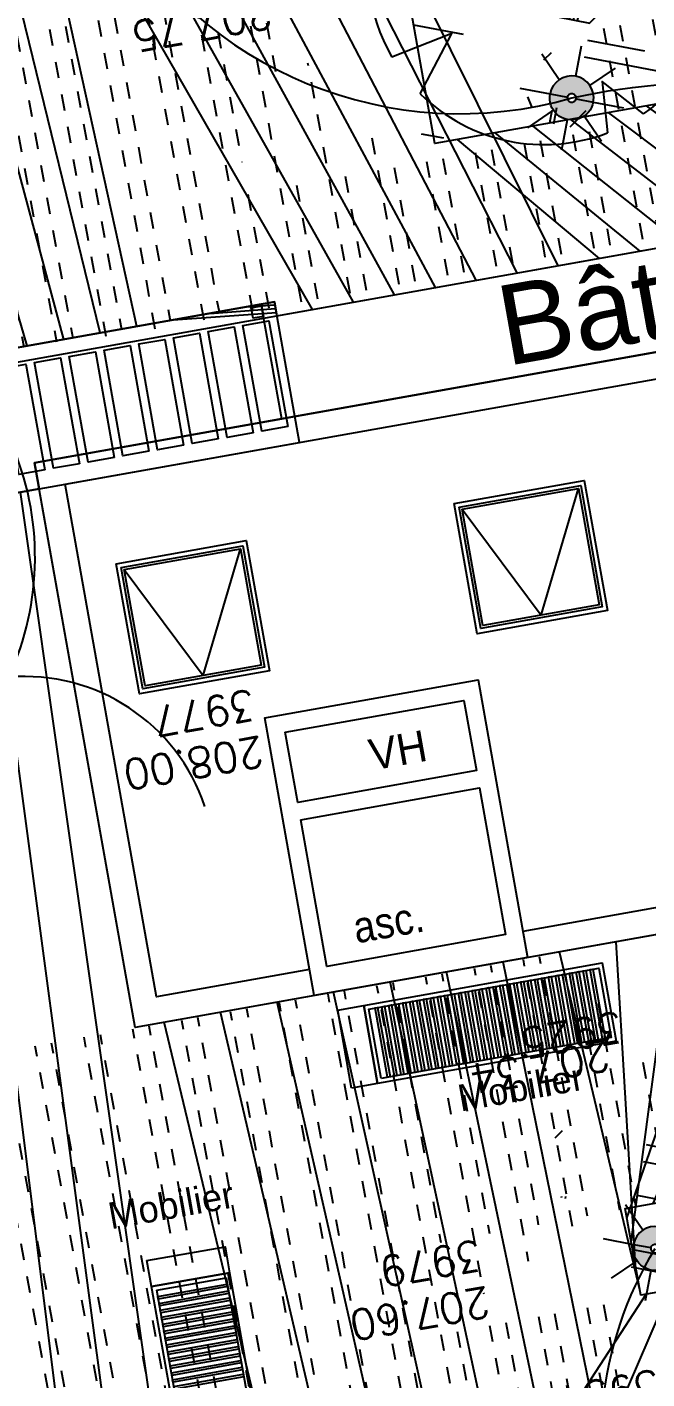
# Model space of a CAD drawing. Extents: x -2313930 to 3286427, y -3858277 to 2572692.
# Drawn here: x 431493 to 438528, y -306258 to -290912 of the extents above; entities that cross this region are included whole.
import ezdxf
from ezdxf.enums import TextEntityAlignment as Align
from ezdxf.lldxf.tags import DXFTag

# ---------------------------------------------------------------- set-up
doc = ezdxf.new("R2010")
doc.units = 0
doc.layers.add('_GAZELEC-RESERVATION 2', color=132, linetype='Continuous', lineweight=18)
doc.layers.add('Fond topo - P', color=252, linetype='Continuous', lineweight=50)
for name, color, linetype, plot in [('Fond topo - N', 252, 'Continuous', False), ('Fond topo - NCACHE', 252, 'Continuous', False), ('Fond topo - ZCACHE', 252, 'Continuous', False)]:
    doc.layers.add(name, color=color, linetype=linetype, plot=plot)
for name, color, linetype in [('Fond topo - Z_500', 252, 'Continuous'), ('prlm-VRD', 2, 'Continuous'), ('SA - arbre', 252, 'Continuous'), ('SA - bât A-B', 252, 'Continuous'), ('SA - couvre sol', 252, 'Continuous'), ('SA - ECL-réso', 252, 'Eclairage public'), ('SA - platelage bois', 252, 'Continuous')]:
    doc.layers.add(name, color=color, linetype=linetype)
doc.styles.add('Arial', font='arial.ttf')
doc.styles.add('Lignes', font='arial.ttf', dxfattribs={"height": 0.35})
doc.styles.add('SIMPLEX', font='simplex_.ttf', dxfattribs={"height": 1.25})
tags = doc.linetypes.add('Eclairage public', pattern='A,5,-0.25,["ECL",Lignes,S=1,R=0,X=0,Y=-0.18],-1.25', length=6.5).pattern_tags.tags
tags[15:16] = [DXFTag(74, 4), DXFTag(75, 0), DXFTag(340, '0'), DXFTag(46, 0.0), DXFTag(50, 0.0), DXFTag(44, 0.0), DXFTag(45, 0.0)]
tags[4:5] = [DXFTag(74, 4), DXFTag(75, 0), DXFTag(340, '0'), DXFTag(46, 0.0), DXFTag(50, 0.0), DXFTag(44, 0.0), DXFTag(45, 0.0)]
tags = doc.linetypes.add('Style de ligne -27', pattern=[0.0656167957931757, 0.0218722652643919, -0.0437445305287838]).pattern_tags.tags
tags[6:7] = [DXFTag(74, 4), DXFTag(75, 0), DXFTag(340, '0'), DXFTag(46, 0.0), DXFTag(50, 0.0), DXFTag(44, 0.0), DXFTag(45, 0.0)]
tags[4:5] = [DXFTag(74, 4), DXFTag(75, 0), DXFTag(340, '0'), DXFTag(46, 0.0), DXFTag(50, 0.0), DXFTag(44, 0.0), DXFTag(45, 0.0)]
pattern_1 = [(280.4264001144857, (-277130161.1279894, -473864756.7787022), (55.32121061969438, 10.17969329456503), []), (280.4264001144857, (-277130142.6875859, -473864753.3854711), (55.32121061969438, 10.17969329456503), [18.75, -18.75]), (280.4264001144857, (-277130124.2471823, -473864749.99224), (55.32121061969438, 10.17969329456503), [18.75, -18.75])]
pattern_2 = [(349.2763985886067, (-277130161.1279894, -473864756.7787022), (22.32856350872324, 117.9043497231417), [37.5000005625, -202.5000030375]), (79.27639858860677, (-277130147.3110734, -473864759.3953308), (-235.8086994462835, 44.65712701744649), [15.000000225, -105.000001575]), (79.27639858860677, (-277130138.0997961, -473864761.1397498), (-235.8086994462835, 44.65712701744649), [15.000000225, -105.000001575]), (79.27639858860677, (-277130142.7054347, -473864760.2675403), (-235.8086994462835, 44.65712701744649), [18.75000028125, -101.25000151875]), (112.9664661186067, (-277130151.916716, -473864758.5231205), (-191.1515722884832, 280.4658259369293), [12.00000018, -420.7461593111922]), (45.58633105860677, (-277130133.4941673, -473864762.0119574), (22.32856353476547, 117.9043498154048), [12.00000018, -420.7461593111923]), (45.58633105860677, (-277130124.2828801, -473864763.7563783), (22.32856353476547, 117.9043498154048), [26.00000039, -406.6661590999923]), (112.9664661186067, (-277130161.1279894, -473864756.7787022), (-191.1515722884832, 280.4658259369293), [26.00000039, -406.6661590999922]), (349.2763985886067, (-277130073.3609553, -473864750.4999832), (22.32856350872324, 117.9043497231417), [44.42455106636825, -195.5754525336318]), (349.2763985886067, (-277130085.1249766, -473864728.4255323), (22.32856350872324, 117.9043497231417), [82.81008944215131, -56.09585564143782, 43.07431864611476, -58.01973967029608]), (349.2763985886067, (-277130096.7337571, -473864706.3804808), (22.32856350872324, 117.9043497231417), [119.4799495921992, -46.28746189431191, 29.47870124218051, -44.75389087130835]), (349.2763985886067, (-277130108.4191755, -473864684.3209158), (22.32856350872324, 117.9043497231417), [100.4611429069171, -139.5388606930829]), (349.2763985886067, (-277130104.5097786, -473864665.2146754), (22.32856350872324, 117.9043497231417), [65.56973938354608, -174.4302642164539])]

# ---------------------------------------------------------------- blocks, each defined once
blk = doc.blocks.new('Candélabre', base_point=(-13.42592592600001, -9.391534390999993))
for points in [[(-13.67592592600001, -9.391534390999993, -1), (-13.17592592600001, -9.391534390999993), (-13.37592592600001, -9.391534390999993, 1), (-13.475925926, -9.391534390999993)], [(-13.67592592600001, -9.391534390999993, -1), (-13.17592592600001, -9.391534390999993), (-13.37592592600001, -9.391534390999993, 1), (-13.475925926, -9.391534390999993)], [(-13.67592592600001, -9.391534390999993), (-13.475925926, -9.391534390999993, 1), (-13.37592592600001, -9.391534390999993), (-13.17592592600001, -9.391534390999993, -1)], [(-13.67592592600001, -9.391534390999993), (-13.475925926, -9.391534390999993, 1), (-13.37592592600001, -9.391534390999993), (-13.17592592600001, -9.391534390999993, -1)]]:
    blk.add_hatch(color=250).paths.add_polyline_path(points)
at = {"linetype": 'Continuous', "flags": 128}
for points in [[(-13.42592592600001, -9.141534390999993), (-13.42592592600001, -8.791534391999988)], [(-13.60270262100001, -9.214757695999992), (-13.850189994, -8.967270322999994)], [(-13.24914923200001, -9.214757696999996), (-13.001661857, -8.96727032199999)], [(-14.02592592600001, -9.391534390999993), (-13.67592592600001, -9.391534390999993)], [(-13.17592592600001, -9.391534390999993), (-12.825925927, -9.391534390999993)], [(-13.85018999600001, -9.815798461), (-13.60270262200001, -9.568311086999998)], [(-13.42592592600001, -9.991534390999988), (-13.42592592600001, -9.641534390999993)], [(-13.00166185800001, -9.815798458999993), (-13.249149231, -9.568311085999994)]]:
    blk.add_lwpolyline(points, dxfattribs=at)
for points in [[(-13.67592592600001, -9.391534390999993), (-13.475925926, -9.391534390999993, -1), (-13.37592592600001, -9.391534390999993), (-13.17592592600001, -9.391534390999993, 1)], [(-13.67592592600001, -9.391534390999993), (-13.475925926, -9.391534390999993, 1), (-13.37592592600001, -9.391534390999993), (-13.17592592600001, -9.391534390999993, -1)]]:
    blk.add_lwpolyline(points, format="xyb", close=True, dxfattribs=at)
blk = doc.blocks.new('PTOPO')
at = {"layer": 'Fond topo - NCACHE', "style": 'SIMPLEX'}
blk.add_attdef('MAT', text='', height=0.34, dxfattribs=at).set_placement((0.09999999986030161, -0.09999999962747097), align=Align.TOP_LEFT)
at = {"layer": 'Fond topo - ZCACHE', "style": 'SIMPLEX'}
blk.add_attdef('ALT', (0.09999999986030161, 0.09999999962747097), '', height=0.34, dxfattribs=at)
blk = doc.blocks.new('A$C1F970F0F')
at = {"layer": 'SA - couvre sol'}
h = blk.add_hatch(dxfattribs=at)
h.set_pattern_fill('PELOUSE6', color=256, scale=20.0000003, angle=-10.72360141139323, style=0, pattern_type=2)
h.set_pattern_definition(pattern_2)
h.paths.add_polyline_path([(-3402.623808803382, 4002.738312271429), (-3437.712507589949, 4199.636212808002), (-3240.81464163304, 4234.725105514619), (-3223.270195233028, 4136.276172657652), (-2523.393668735908, 4261.000187694139), (-2562.872126556909, 4482.529666060197), (-2956.667858459632, 4412.351880455288), (-2991.756751253422, 4609.249746452402), (-2794.85888531939, 4644.338639163351), (-2873.107116345795, 5083.420880229077), (-2676.209250280051, 5118.509773009871), (-2716.733466870143, 5345.90742274797), (-3626.306558289891, 5183.813676629252), (-3573.673219096088, 4888.466877775171), (-3886.433009378015, 4832.73039375921), (-3939.06634855449, 5128.077192704795), (-4875.622878340046, 4961.174765867798), (-4861.415331338533, 4881.450515412981), (-4762.966398399941, 4898.994961868626), (-4736.649728846019, 4751.321562402331), (-4835.098661767282, 4733.777116038193), (-4821.063104642834, 4655.017969675949), (-4544.422242371515, 4704.317750093585), (-4520.912684171495, 4572.396179924211), (-4896.002479472914, 4505.551953068259), (-5000.388478969709, 5091.303708193815), (-2644.601016008993, 5511.124216758372), (-2407.400474873673, 4180.096742493728)])
h = blk.add_hatch(dxfattribs=at)
h.set_pattern_fill('PELOUSE6', color=256, scale=20.0000003, angle=-10.72360141139323, style=0, pattern_type=2)
h.set_pattern_definition(pattern_2)
h.paths.add_polyline_path([(-3298.165509577112, 2675.607043131192), (-3333.056756284105, 2871.395554203723), (-3431.982729456081, 2853.766095122478), (-3467.0716222672, 3050.663961028087), (-3368.145649112554, 3068.293420017826), (-3403.234541883467, 3265.191286010609), (-3797.030273717561, 3195.013500392702), (-3814.574720123121, 3293.462433345506), (-3519.227921227619, 3346.095772507767), (-3554.31681402141, 3542.993638504882), (-3652.765747051507, 3525.449192066567), (-3670.310193457068, 3623.898125019371), (-3473.412327505706, 3658.987017821825), (-3526.045666699509, 3954.333816675906), (-3427.59673366941, 3971.878263114222), (-3199.716966173931, 2693.153391904228)])
at = {"layer": 'SA - platelage bois'}
h = blk.add_hatch(dxfattribs=at)
h.set_pattern_fill('PASSERELLE', color=256, scale=150, angle=-79.57359988551433, style=0, pattern_type=2)
h.set_pattern_definition(pattern_1)
h.paths.add_polyline_path([(-4875.622878340046, 4961.174765867798), (-4861.415331338533, 4881.450515412981), (-4762.966398399941, 4898.994961868626), (-4736.649728846019, 4751.321562402331), (-4835.098661767282, 4733.777116038193), (-4821.063104642834, 4655.017969675949), (-4544.422242371515, 4704.317750093585), (-4520.912684171495, 4572.396179924211), (-4068.335335630077, 4653.049355077584), (-4065.528224184668, 4637.297525763334), (-2881.979355956483, 4848.216111185977), (-2922.331582675059, 5074.648656927342), (-2676.209250280051, 5118.509773009871), (-2716.733466870143, 5345.90742274797), (-3626.306558289891, 5183.813676629252), (-3573.673219096088, 4888.466877775171), (-3886.433009378015, 4832.73039375921), (-3939.06634855449, 5128.077192704795)])
h = blk.add_hatch(dxfattribs=at)
h.set_pattern_fill('PASSERELLE', color=256, scale=150, angle=-79.57359988551433, style=0, pattern_type=2)
h.set_pattern_definition(pattern_1)
h.paths.add_polyline_path([(-4335.267744219151, 4440.927387803801), (-4492.490680990537, 4412.908908511484), (-4468.981122882024, 4280.987338359439), (-4647.173052249411, 4249.232004214435), (-4585.76748988437, 3904.660738842532), (-4684.216422805634, 3887.116292478393), (-4660.177072840863, 3752.221847930361), (-4463.279206866626, 3787.310740728484), (-4410.645867672823, 3491.963941874403), (-4607.543733624184, 3456.875049071948), (-4589.999287218625, 3358.426116119144), (-4491.550354280032, 3375.970562574789), (-4456.461461509119, 3179.072696582007), (-4554.910394430382, 3161.528250217867), (-4537.365948024823, 3063.079317265063), (-4143.570216190728, 3133.25710288297), (-4064.620207443004, 2690.236904562595), (-4261.518073302859, 2655.14801174281), (-4270.290296560057, 2704.372478182124), (-4368.739229498649, 2686.828031726479), (-4333.843767498192, 2491.015584049302), (-3298.165509577112, 2675.607043131192), (-3324.284533135743, 2822.171087690233), (-3718.080264969837, 2751.993302072327), (-3726.852488209704, 2801.217768603146), (-3431.982729456081, 2853.766095122478), (-3467.0716222672, 3050.663961028087), (-3761.941380923771, 2998.115634395587), (-3814.574720123121, 3293.462433345506), (-3519.227921227619, 3346.095772507767), (-3554.31681402141, 3542.993638504882), (-3652.765747051507, 3525.449192066567), (-3670.310193457068, 3623.898125019371), (-3473.412327505706, 3658.987017821825), (-3526.045666699509, 3954.333816675906), (-4226.313273780827, 3829.540107731822)])
at = {"layer": 'SA - arbre', "ltscale": 1.920000076293945, "elevation": 9.999999999999998e-08, "flags": 128}
for points in [[(-3902.814144724872, 4889.196821971495), (-3867.134502460819, 4957.785789188832), (-3935.164172344221, 4930.950753533514)], [(-3649.544816650656, 4866.567232037828), (-3696.324492228814, 4903.360304279556), (-3690.485293049178, 4845.006886820881)]]:
    blk.add_lwpolyline(points, dxfattribs=at)
at = {"layer": 'SA - arbre', "ltscale": 1.920000076293945}
for start, end in [(114.6790985122949, 210.170484290019), (304.4232596641855, 352.1717178320799), (225.3651126391995, 291.121711628256)]:
    blk.add_arc((-3762.467718758773, 5031.34343604551), 199.7567998, start, end, dxfattribs=at)
at = {"layer": 'SA - bât A-B', "linetype": 'Style de ligne -27', "ltscale": 2.539999961853027}
for p, q in [((-3765.744234548105, 4297.435409361274), (-3723.293007647058, 4441.11175859201)), ((-3855.214577797889, 4417.602200364783), (-3765.744234548105, 4297.435409361274)), ((-4149.217742516341, 4229.0971328278), (-4106.766515592418, 4372.773482054205)), ((-4238.688085725918, 4349.263923918483), (-4149.217742516341, 4229.0971328278))]:
    blk.add_line(p, q, dxfattribs=at)
at = {"layer": 'SA - bât A-B', "linetype": 'Continuous', "ltscale": 2.539999961853027, "elevation": 9.999999999999998e-08, "flags": 128}
for points in [[(-4821.063104642834, 4655.017969675949), (-4544.422242371515, 4704.317750093585), (-4518.105572726086, 4556.644350609961), (-2832.754889553043, 4856.988334378877), (-2873.107116231412, 5083.420880207415), (-2676.209250280051, 5118.509773009871), (-2716.733466870143, 5345.90742274797), (-3626.306558272562, 5183.813676720758), (-3573.673219096088, 4888.466877775171), (-3886.433009378015, 4832.73039375921), (-3939.06634855449, 5128.077192704795), (-4875.622878340046, 4961.174765867798), (-4861.415331338533, 4881.450515412981), (-4762.966398399941, 4898.994961868626), (-4736.649728846019, 4751.321562402331), (-4835.098661767282, 4733.777116038193)], [(-4335.267744219151, 4440.927387803801), (-4492.490680990537, 4412.908908511484), (-4518.105572726086, 4556.644350609961), (-2832.754889553043, 4856.988334378877), (-2812.403331702073, 4742.787572111823), (-4340.531078218113, 4470.462067656887)], [(-3398.062247843995, 3977.141562340628), (-4226.31346780538, 3829.540073100857), (-4340.531272225337, 4470.462033117427), (-3512.280052338127, 4618.063522466034)], [(-3864.494048164722, 4424.074559367832), (-3716.820648725636, 4450.391228903211), (-3690.503979171713, 4302.717829436915), (-3838.177378610799, 4276.401159901538)], [(-3858.694379191863, 4420.029335003989), (-3720.865873049273, 4444.591560017526), (-3696.303648144572, 4306.763053800759), (-3834.132154269833, 4282.200828878727)], [(-3855.214577797889, 4417.602200364783), (-3723.293007647058, 4441.11175859201), (-3699.78344944704, 4309.190188422635), (-3831.705019672047, 4285.680630304244)], [(-4247.96755611008, 4355.736282830027), (-4100.294156653666, 4382.05295245691), (-4073.977487008238, 4234.379552973286), (-4221.650886447324, 4208.062883437909)], [(-4242.167887119894, 4351.69105855769), (-4104.339380994632, 4376.25328347972), (-4079.777155981096, 4238.424777337129), (-4217.605662106357, 4213.862552415098)], [(-4238.688085725918, 4349.263923918483), (-4106.766515592418, 4372.773482054205), (-4083.2569573924, 4240.85191188483), (-4215.17852754323, 4217.342353657603)], [(-3781.066039388073, 3908.886993342867), (-4023.213310178128, 3865.734267602349), (-4079.355542407167, 4180.770874516427), (-3837.20827163999, 4223.923600261277)], [(-4056.156866521282, 4164.589977156893), (-3853.389169009403, 4200.724924448354), (-3839.178168021391, 4120.981292505408), (-4041.945865647653, 4084.846345235608)], [(-4038.436976366541, 4065.156558645047), (-3835.669278780485, 4101.291505827674), (-3806.019159923178, 3934.912783951928), (-4008.786857435058, 3898.777836660467)], [(-3951.25315903725, 3765.810124615847), (-3967.043160793589, 3854.414164319123), (-3696.308595148335, 3902.661391941519), (-3680.518593391995, 3814.057352238242)], [(-3947.207934787789, 3771.609793610367), (-3961.243491820732, 3850.36893995528), (-3700.353819512177, 3896.861722968661), (-3686.318262364854, 3818.102576602085)], [(-3766.883790525954, 3803.745106756117), (-3780.919347667731, 3882.504253026855), (-3777.965879628872, 3883.030586459264), (-3763.930322573054, 3804.271440110017)], [(-3759.00787587628, 3805.148662314355), (-3773.043433006274, 3883.907808772436), (-3770.089965058921, 3884.434142222175), (-3756.054407911596, 3805.674995855599)], [(-3751.131961306328, 3806.552218077265), (-3765.167518362146, 3885.311364426511), (-3762.214050409245, 3885.837697780412), (-3748.178493267468, 3807.078551509675)], [(-3743.25604664487, 3807.955773822847), (-3757.291603792195, 3886.714920189422), (-3754.338135747788, 3887.241253525993), (-3740.302578606011, 3808.482107255256)], [(-3735.380131983414, 3809.359329568428), (-3749.415689130738, 3888.118475935004), (-3746.462221086331, 3888.644809271575), (-3732.426664053389, 3809.88566292666)], [(-3727.504217339285, 3810.762885222503), (-3741.53977446928, 3889.522031680584), (-3738.586306516379, 3890.048365034485), (-3724.550749409262, 3811.289218580736)], [(-3719.628302677829, 3812.166440968084), (-3733.663859825152, 3890.92558733466), (-3730.710391872252, 3891.451920688561), (-3716.674834724927, 3812.692774321984)], [(-3711.752388107877, 3813.569996730995), (-3725.787945140819, 3892.329143075909), (-3722.834477210794, 3892.855476434142), (-3708.79892006347, 3814.096330067566)], [(-3703.876473463749, 3814.97355238507), (-3717.912030611073, 3893.732698751646), (-3714.958562549337, 3894.259032179723), (-3700.923005402013, 3815.499885813147)], [(-3696.000558819621, 3816.377108039146), (-3710.036115944068, 3895.136254401389), (-3707.08264788788, 3895.662587925304), (-3693.047090849391, 3816.903441484552)], [(-3853.518851572532, 3788.305993890421), (-3867.554408696979, 3867.065140252664), (-3864.600940675449, 3867.591473593568), (-3850.565383528125, 3788.832327226992)], [(-3845.642936888198, 3789.70954963167), (-3859.678494035522, 3868.468695998245), (-3856.725025991116, 3868.995029334817), (-3842.689468958174, 3790.235882989902)], [(-3837.76702224407, 3791.113105285745), (-3851.802579374065, 3869.872251743826), (-3848.84911144404, 3870.398585102059), (-3834.813554314045, 3791.639438643978)], [(-3829.891107582613, 3792.516661031326), (-3843.926664747266, 3871.275807306396), (-3840.973196777036, 3871.802140751803), (-3826.937639652589, 3793.042994389559)], [(-3822.01519302999, 3793.920216702731), (-3836.050750085808, 3872.679363051977), (-3833.097282115579, 3873.205696497384), (-3819.061724991131, 3794.44655013514)], [(-3814.139278385863, 3795.323772356806), (-3828.174835515858, 3874.082918814888), (-3825.22136747145, 3874.609252151459), (-3811.185810306798, 3795.850105876389)], [(-3806.263363724405, 3796.727328102388), (-3820.29892087173, 3875.486474468963), (-3817.345452827323, 3876.012807805534), (-3803.309895777052, 3797.253661552126)], [(-3798.387449062949, 3798.130883847969), (-3812.423006210272, 3876.890030214545), (-3809.469538257372, 3877.416363568445), (-3795.433981110047, 3798.65721720187)], [(-3790.511534401491, 3799.53443959355), (-3804.547091525939, 3878.293585955794), (-3801.593623595914, 3878.819919314026), (-3787.558066448591, 3800.06077294745)], [(-3782.635619848868, 3800.937995264955), (-3796.671176864481, 3879.697141701375), (-3793.717708934457, 3880.223475059608), (-3779.682151804462, 3801.464328601526)], [(-3774.759705187412, 3802.341551010536), (-3788.79526231186, 3881.10069737278), (-3785.841794290329, 3881.627030713683), (-3771.806237143004, 3802.867884347107)], [(-3980.787838978724, 3760.546790775805), (-3996.577840660887, 3849.150830370247), (-3967.043160793589, 3854.414164319123), (-3951.25315903725, 3765.810124615847)], [(-3940.153912504727, 3772.866881003063), (-3954.189469652051, 3851.626027369638), (-3951.236001722026, 3852.15236072787), (-3937.200444557373, 3773.393214452801)], [(-3932.277997957652, 3774.270436770305), (-3946.313554990594, 3853.029583115219), (-3943.360087060569, 3853.555916473452), (-3929.324529913245, 3774.796770106876)], [(-3924.402083290647, 3775.673992420048), (-3938.437640420642, 3854.43313887813), (-3935.484172376236, 3854.959472214701), (-3921.448615269117, 3776.200325760952)], [(-3916.52616862919, 3777.07754816563), (-3930.561725776514, 3855.836694532205), (-3927.608257732107, 3856.363027868776), (-3913.572700699165, 3777.603881523862)], [(-3908.650253967732, 3778.481103911211), (-3922.685811115057, 3857.240250277787), (-3919.732343162155, 3857.766583631687), (-3905.696786037709, 3779.007437269443)], [(-3900.774339306276, 3779.884659656792), (-3914.809896453599, 3858.643806023368), (-3911.856428500699, 3859.170139377268), (-3897.820871376251, 3780.410993015024)], [(-3892.898424753654, 3781.288215328197), (-3906.933981803924, 3860.047361581605), (-3903.980513839241, 3860.57369512285), (-3889.944956709247, 3781.814548664768)], [(-3885.022510109525, 3782.691770982272), (-3899.058067256849, 3861.450917348848), (-3896.104599195114, 3861.977250776925), (-3882.069042047789, 3783.218104410349)], [(-3877.146595448068, 3784.095326727854), (-3891.182152572516, 3862.854473090097), (-3888.228684550985, 3863.380806431), (-3874.193127477838, 3784.621660173259)], [(-3869.27068080394, 3785.498882381929), (-3883.306237911059, 3864.258028835678), (-3880.352769981034, 3864.784362193911), (-3866.317212816381, 3786.025215918841)], [(-3861.394766233988, 3786.902438144839), (-3875.43032326693, 3865.661584489753), (-3872.476855336906, 3866.187917847986), (-3858.441298189582, 3787.428771481411)], [(-4213.04097762436, 3564.762539039226), (-4124.436937925416, 3580.552540772689), (-4119.173604040837, 3551.017860941265), (-4207.77764375711, 3535.227859116297)], [(-4207.77764375711, 3535.227859116297), (-4119.173604040837, 3551.017860941265), (-4070.926376472858, 3280.283295258922), (-4159.530416171803, 3264.49329352546)], [(-4201.977974766923, 3531.182634843959), (-4123.218828381803, 3545.218191964075), (-4076.726045463046, 3284.328519531259), (-4155.485191830837, 3270.29296250265)], [(-4200.720887388438, 3524.128612610982), (-4121.961741003319, 3538.164169731097), (-4121.435407539368, 3535.210701733658), (-4200.194553924489, 3521.175144613542)], [(-4199.317331665734, 3516.252697953857), (-4120.558185263284, 3530.288255165478), (-4120.031851931047, 3527.334787098195), (-4198.790998184454, 3513.299230047924)], [(-4197.91377594303, 3508.376783296732), (-4119.154629540581, 3522.412340508353), (-4118.628296208341, 3519.45887244107), (-4197.387442484626, 3505.423315395131)], [(-4196.510220220324, 3500.500868639607), (-4117.751073840752, 3514.536425855561), (-4117.224740468308, 3511.582957875451), (-4195.983886853427, 3497.547400755335)], [(-4195.106664503167, 3492.62495407832), (-4116.347518135376, 3506.66051110693), (-4115.821184745602, 3503.707043218326), (-4194.580331130722, 3489.67148609821)], [(-4193.703108780462, 3484.749039421195), (-4114.943962378013, 3498.784596632816), (-4114.417629022897, 3495.831128561201), (-4193.176775408017, 3481.795571441085)], [(-4192.299553057757, 3476.87312476407), (-4113.540406672637, 3490.908681884186), (-4113.014073300194, 3487.955213904076), (-4191.773219667984, 3473.919656875466)], [(-4190.895997335052, 3468.997210106946), (-4112.136851041439, 3483.03276724439), (-4111.610517560159, 3480.079299338457), (-4190.369663945279, 3466.043742218341)], [(-4189.492441703853, 3461.12129546715), (-4110.733295318733, 3475.156852587265), (-4110.206961860331, 3472.203384685664), (-4188.966108222574, 3458.167827561217)], [(-4188.088885963819, 3453.245380901531), (-4109.329739596028, 3467.28093793014), (-4108.803406229132, 3464.327470045869), (-4187.562552522746, 3450.291912908424)], [(-4186.685330241115, 3445.369466244406), (-4107.926183878871, 3459.405023368854), (-4107.399850506426, 3456.451555388744), (-4186.158996800041, 3442.415998251299)], [(-4185.281774541287, 3437.493551591613), (-4106.522628156166, 3451.529108711729), (-4105.996294783722, 3448.575640731619), (-4184.755441151512, 3434.540083703009)], [(-4183.878218818581, 3429.617636934488), (-4105.119072433462, 3443.653194054604), (-4104.592739043688, 3440.699726166), (-4183.351885428808, 3426.664169045885)], [(-4182.474663078548, 3421.741722368869), (-4103.715516710757, 3435.777279397479), (-4103.189183320983, 3432.823811508875), (-4181.948329723432, 3418.788254297254)]]:
    blk.add_lwpolyline(points, close=True, dxfattribs=at)
at = {"layer": 'SA - bât A-B', "ltscale": 2.539999961853027, "elevation": 9.999999999999998e-08, "flags": 128}
for points in [[(-5687.532733795879, 4364.494455562055), (-5659.110730614919, 4205.007184149327), (-4039.913332426243, 4493.562083660523), (-4068.335335630077, 4653.049355077584)], [(-4094.754617988506, 4646.309701630245), (-4082.940745987656, 4648.415035294371), (-4080.835412469454, 4636.601163273761), (-4092.649284435646, 4634.495829792649)], [(-4092.646688202301, 4504.479647075514), (-4122.181368092474, 4499.216313130969), (-4143.58559265991, 4619.324011258072), (-4114.050912775283, 4624.587345298455)], [(-4053.267115038509, 4511.497425546231), (-4082.801794888476, 4506.234091688861), (-4104.206019461459, 4626.341789911802), (-4074.671339588614, 4631.605123764841)], [(-4171.40583460475, 4490.444089863892), (-4200.940514454718, 4485.180756006521), (-4222.3447390277, 4605.288454229462), (-4192.810059160402, 4610.551788178339)], [(-4132.026261406299, 4497.461868517622), (-4161.560941273597, 4492.198534568745), (-4182.965165846578, 4612.306232791686), (-4153.430485973734, 4617.569566644725)], [(-4289.544554062157, 4469.39075425573), (-4319.07923395233, 4464.127420311184), (-4340.483458593942, 4584.235118547123), (-4310.948778726644, 4589.498452496)], [(-4250.164980881035, 4476.408532817954), (-4279.699660839839, 4471.145198886406), (-4301.10388541282, 4591.252897109347), (-4271.569205562851, 4596.516230966718)], [(-4210.785407677036, 4483.426311375844), (-4240.320087658716, 4478.16297744863), (-4261.724312231698, 4598.270675671572), (-4232.189632341524, 4603.534009616115)], [(-4328.924127266155, 4462.372975697837), (-4358.458807133452, 4457.109641748961), (-4379.86303179794, 4577.217339989232), (-4350.328351947972, 4582.480673846602)]]:
    blk.add_lwpolyline(points, close=True, dxfattribs=at)
blk.add_lwpolyline([(-4872.502922891676, 4345.187459338026), (-4335.267744219151, 4440.927387803801), (-4340.531078218113, 4470.462067656887), (-4060.132965714846, 4520.431422418637), (-4083.291635023007, 4650.384013812597), (-5687.53253967982, 4364.49449017569), (-5659.110536498862, 4205.007218762963), (-4891.208220167493, 4341.854014492964)], dxfattribs=at)
at = {"layer": 'SA - bât A-B', "linetype": 'Continuous', "ltscale": 2.539999961853027, "elevation": 9.999999999999998e-08, "flags": 128}
for points in [[(-4028.476644085583, 3895.268947438105), (-4202.042121845539, 3864.33808688549), (-4305.733258376407, 4446.190687121713), (-3536.551398338173, 4583.265508594228), (-3432.860261692925, 4001.412908336342), (-3786.3293732782, 3938.421673270128)], [(-3519.227921227619, 3346.095772507767), (-3554.31681402141, 3542.993638504882), (-3652.765747051507, 3525.449192066567), (-3670.310193457068, 3623.898125019371), (-3473.412327505706, 3658.987017821825), (-3526.045673387598, 3954.333854435716), (-4226.313273780827, 3829.540107731822), (-4335.267744219151, 4440.927387803801), (-4492.490680990537, 4412.908908511484), (-4468.981122882024, 4280.987338359439), (-4647.173052249411, 4249.232004214435), (-4585.767489775534, 3904.660738916708), (-4684.216422788304, 3887.116292569898), (-4660.177072840863, 3752.221847930361), (-4463.279206866626, 3787.310740728484), (-4410.645867672823, 3491.963941874403), (-4607.543733624184, 3456.875049071948), (-4589.999287218625, 3358.426116119144)]]:
    blk.add_lwpolyline(points, dxfattribs=at)
at = {"layer": 'SA - ECL-réso', "ltscale": 0.75, "elevation": 9.999999999999998e-08, "flags": 128}
for points in [[(-4369.874974451702, 4227.062549708057, 0.4494577209068973), (-4565.401400396702, 4673.066385597581, -0.443058817884025), (-4255.697642165277, 5099.253156840582, 0.347644067554528), (-3731.071155143582, 4884.60289264525, -0.3019893690622334), (-2960.449616895612, 4586.653190246761, 0.2898849259744576), (-3262.91714472225, 4205.133301415073)], [(-4147.194311888063, 4080.129968697482, 0.3461317724329636), (-4369.874974451702, 4227.062549708057, 0.2412726222501949), (-4615.533278049003, 3923.516989128872, 0.2293300014511306), (-4512.327666494318, 3346.350587378748, -0.3310049230299431), (-4115.302226212525, 2825.990739713797, -0.235092745844293), (-3418.516958922506, 2955.622052266285, -0.471621246903067), (-3636.203820858852, 3578.55210960342)]]:
    blk.add_lwpolyline(points, format="xyb", dxfattribs=at)
at = {"layer": 'SA - platelage bois', "elevation": 9.999999999999998e-08, "flags": 128}
blk.add_lwpolyline([(-4875.622878340046, 4961.174765867798), (-4861.415331338533, 4881.450515412981), (-4762.966398399941, 4898.994961868626), (-4736.649728846019, 4751.321562402331), (-4835.098661767282, 4733.777116038193), (-4821.063104642834, 4655.017969675949), (-4544.422242371515, 4704.317750093585), (-4520.912684171495, 4572.396179924211), (-4068.335335630077, 4653.049355077584), (-4065.528224184668, 4637.297525763334), (-2881.979355956483, 4848.216111185977), (-2922.331582675059, 5074.648656927342), (-2676.209250280051, 5118.509773009871), (-2716.733466870143, 5345.90742274797), (-3626.306558289891, 5183.813676629252), (-3573.673219096088, 4888.466877775171), (-3886.433009378015, 4832.73039375921), (-3939.06634855449, 5128.077192704795)], close=True, dxfattribs=at)
blk.add_lwpolyline([(-3519.227921227619, 3346.095772507767), (-3554.31681402141, 3542.993638504882), (-3652.765747051507, 3525.449192066567), (-3670.310193457068, 3623.898125019371), (-3473.412327505706, 3658.987017821825), (-3526.045666699509, 3954.333816675906), (-4226.313273780827, 3829.540107731822), (-4335.267744219151, 4440.927387803801), (-4492.490680990537, 4412.908908511484), (-4468.981122882024, 4280.987338359439), (-4647.173052249411, 4249.232004214435), (-4585.76748988437, 3904.660738842532), (-4684.216422805634, 3887.116292478393), (-4660.177072840863, 3752.221847930361), (-4463.279206866626, 3787.310740728484), (-4410.645867672823, 3491.963941874403), (-4607.543733624184, 3456.875049071948), (-4589.999287218625, 3358.426116119144)], dxfattribs=at)
at = {"layer": 'Fond topo - P', "ltscale": 2}
ref = blk.add_blockref('PTOPO', (-4065.997115497973, 5009.822916460495), dxfattribs=dict(at, xscale=99.99999999999994, yscale=99.99999999999994, zscale=99.99999999999994, rotation=190.0656205306617))
ref.add_attrib('MAT', '3976', dxfattribs={"layer": 'Fond topo - N', "color": 0, "ltscale": 2, "height": 33.99999999999999, "rotation": 190.0656204987762, "style": 'SIMPLEX'}).set_placement((-4077.590957306997, 5017.92123920652), align=Align.TOP_LEFT)
ref.add_attrib('ALT', '207.75', (-4074.095438221124, 4998.229074647138), dxfattribs={"layer": 'Fond topo - Z_500', "color": 0, "ltscale": 2, "height": 33.99999999999999, "rotation": 190.0656204987762, "style": 'SIMPLEX'})
ref = blk.add_blockref('PTOPO', (-4075.857145891084, 4171.660410919055), dxfattribs=dict(at, xscale=99.99999999999994, yscale=99.99999999999994, zscale=99.99999999999994, rotation=190.0656205306617))
ref.add_attrib('MAT', '3977', dxfattribs={"layer": 'Fond topo - N', "color": 0, "ltscale": 2, "height": 33.99999999999999, "rotation": 190.0656204987762, "style": 'SIMPLEX'}).set_placement((-4087.450987757642, 4179.758733486402), align=Align.TOP_LEFT)
ref.add_attrib('ALT', '208.00', (-4083.955468614234, 4160.066569105699), dxfattribs={"layer": 'Fond topo - Z_500', "color": 0, "ltscale": 2, "height": 33.99999999999999, "rotation": 190.0656204987762, "style": 'SIMPLEX'})
ref = blk.add_blockref('PTOPO', (-3659.083577978654, 3806.03203768021), dxfattribs=dict(at, xscale=99.99999999999994, yscale=99.99999999999994, zscale=99.99999999999994, rotation=190.0656205306617))
ref.add_attrib('MAT', '3925', dxfattribs={"layer": 'Fond topo - N', "color": 0, "ltscale": 2, "height": 33.99999999999999, "rotation": 190.0656204987762, "style": 'SIMPLEX'}).set_placement((-3670.677419787678, 3814.130360426236), align=Align.TOP_LEFT)
ref.add_attrib('ALT', '207.34', (-3690.87260416131, 3815.071805829692), dxfattribs={"layer": 'Fond topo - Z_500', "color": 0, "ltscale": 2, "height": 33.99999999999999, "rotation": 190.0656204987762, "style": 'SIMPLEX'})
ref = blk.add_blockref('PTOPO', (-3819.031050312029, 3546.745562815967), dxfattribs=dict(at, xscale=99.99999999999994, yscale=99.99999999999994, zscale=99.99999999999994, rotation=190.0656205306617))
ref.add_attrib('MAT', '3979', dxfattribs={"layer": 'Fond topo - N', "color": 0, "ltscale": 2, "height": 33.99999999999999, "rotation": 190.0656204987762, "style": 'SIMPLEX'}).set_placement((-3830.624892178588, 3554.843885383314), align=Align.TOP_LEFT)
ref.add_attrib('ALT', '207.60', (-3827.129373058056, 3535.151721006943), dxfattribs={"layer": 'Fond topo - Z_500', "color": 0, "ltscale": 2, "height": 33.99999999999999, "rotation": 190.0656204987762, "style": 'SIMPLEX'})
ref = blk.add_blockref('PTOPO', (-3616.853019720252, 3399.750025938126), dxfattribs=dict(at, xscale=99.99999999999994, yscale=99.99999999999994, zscale=99.99999999999994, rotation=190.0656205306617))
ref.add_attrib('MAT', '3951', dxfattribs={"layer": 'Fond topo - N', "color": 0, "ltscale": 2, "height": 33.99999999999999, "rotation": 190.0656204987762, "style": 'SIMPLEX'}).set_placement((-3628.446861552151, 3407.848348688486), align=Align.TOP_LEFT)
ref.add_attrib('ALT', '207.02', (-3455.907151491421, 3407.592272490561), dxfattribs={"layer": 'Fond topo - Z_500', "color": 0, "ltscale": 2, "height": 33.99999999999999, "rotation": 190.0656204987762, "style": 'SIMPLEX'})
at = {"layer": 'SA - ECL-réso', "linetype": 'ByBlock', "xscale": 99.99999999999999, "yscale": 99.99999999999999, "zscale": 99.99999999999999, "rotation": 349.2763985886067}
for p in [(-3731.071155143582, 4884.60289264525), (-3636.203820858852, 3578.55210960342)]:
    blk.add_blockref('Candélabre', p, dxfattribs=at)
at = {"layer": 'SA - bât A-B', "style": 'Arial'}
for s, height, rotation, width, p in [('Bâtiment B', 90.91472869999998, 10.08175656304504, 0.9932000041007996, (-3805.075843601867, 4580.11055498937)), ('VH', 35.3557278, 10.10452419321967, 0.9535418152809143, (-3957.344726792758, 4121.069867027781)), ('asc.', 35.3557278, 10.10452419321967, 0.8877832293510437, (-3975.450212635568, 3924.754013311129)), ('Mobilier', 30.3049096, 10.10452419321967, 0.9703073501586914, (-3857.141994134981, 3733.891037837115)), ('Mobilier', 30.3049096, 10.10452419321967, 0.9703073501586914, (-4253.843019829565, 3600.2186913189))]:
    blk.add_text(s, height=height, rotation=rotation, dxfattribs=dict(at, width=width)).set_placement(p)

msp = doc.modelspace()

# ---------------------------------------------------------------- linework, layer by layer
at = {"layer": '_GAZELEC-RESERVATION 2'}
msp.add_circle((486248.4803309143, -227485.9628347494), 2800178.148749841, dxfattribs=at)

# ---------------------------------------------------------------- block references
at = {"layer": 'prlm-VRD', "xscale": 10, "yscale": 10, "zscale": 10}
msp.add_blockref('A$C1F970F0F', (474984.297679401, -340562.691042779), dxfattribs=at)

doc.saveas('drawing.dxf')
